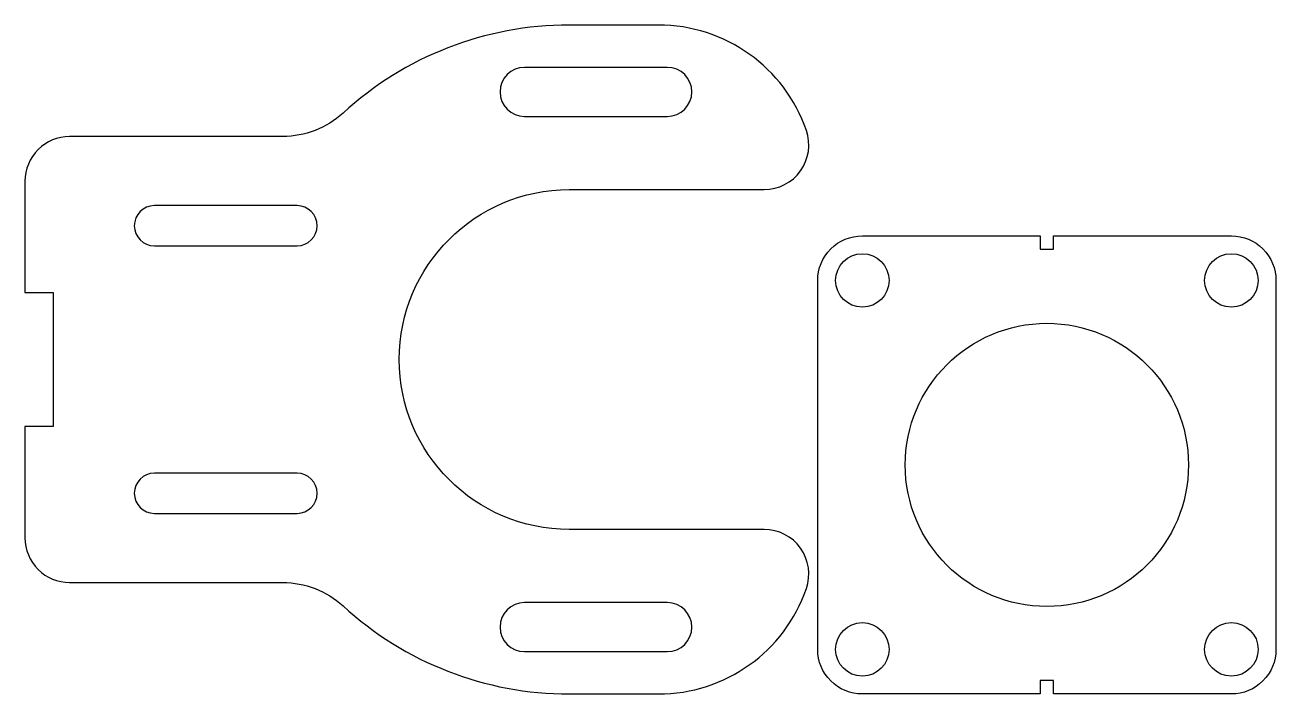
# Model space of a CAD drawing. Extents: x 1286 to 1566, y 3773 to 3923.
import ezdxf

# ---------------------------------------------------------------- set-up
doc = ezdxf.new("R2010")
doc.units = 0

# ---------------------------------------------------------------- blocks, each defined once
blk = doc.blocks.new('Part', base_point=(-75, -53.72))
at = {"layer": '1'}
for points in [[(75, 0, 0.187763), (55.26, 50.7, -0.187763), (50, 64.23), (50, 112, 0.414214), (40, 122), (15, 122), (15, 115.65), (-15, 115.65), (-15, 122), (-40, 122, 0.414214), (-50, 112), (-50, 64.23, -0.187763), (-55.26, 50.7, 0.187763), (-75, 0), (-75, -20, 0.319811), (-51.37, -53.17, 0.515368), (-38.1, -43.72), (-38.1, 0, -1), (38.1, 0), (38.1, -43.72, 0.515368), (51.37, -53.17, 0.319811), (75, -20)], [(-25.5, 93, 1), (-34.5, 93), (-34.5, 61, 1), (-25.5, 61)], [(34.5, 93, 1), (25.5, 93), (25.5, 61, 1), (34.5, 61)], [(-54.5, 10, 1), (-65.5, 10), (-65.5, -22, 1), (-54.5, -22)], [(65.5, 10, 1), (54.5, 10), (54.5, -22, 1), (65.5, -22)]]:
    blk.add_lwpolyline(points, format="xyb", close=True, dxfattribs=at)
blk = doc.blocks.new('Part1625493392', base_point=(-51.365, -51.365))
at = {"layer": '1'}
blk.add_lwpolyline([(51.365, 41.365), (51.365, -41.365, -0.4142136), (41.365, -51.365), (1.5, -51.365), (1.5, -48.365), (-1.5, -48.365), (-1.5, -51.365), (-41.365, -51.365, -0.4142136), (-51.365, -41.365), (-51.365, 41.365, -0.4142136), (-41.365, 51.365), (-1.5, 51.365), (-1.5, 48.365), (1.5, 48.365), (1.5, 51.365), (41.365, 51.365, -0.4142136)], format="xyb", close=True, dxfattribs=at)
for centre, radius in [((-41.365, 41.365), 6), ((41.365, 41.365), 6), ((0, 0), 31.75), ((-41.365, -41.365), 6), ((41.365, -41.365), 6)]:
    blk.add_circle(centre, radius, dxfattribs=at)

msp = doc.modelspace()

# ---------------------------------------------------------------- block references
at = {"layer": '1', "rotation": 90.0000001836389}
msp.add_blockref('Part', (1461.26, 3772.51), dxfattribs=at)
at = {"layer": '1'}
msp.add_blockref('Part1625493392', (1463.26, 3772.51), dxfattribs=at)

doc.saveas('drawing.dxf')
